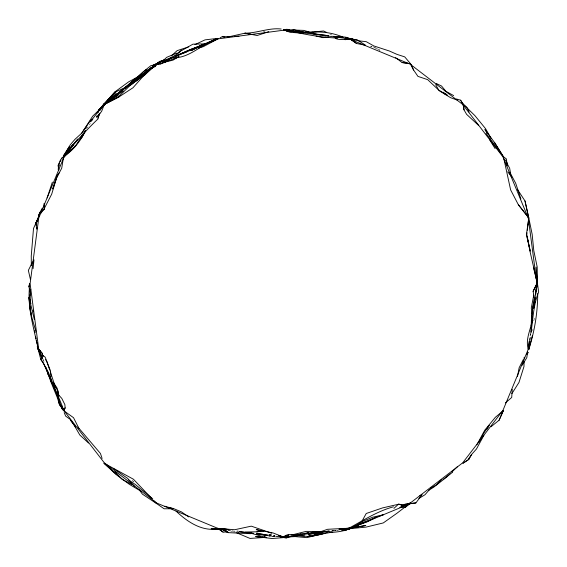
<?xml version="1.0" encoding="UTF-8"?>
<svg xmlns="http://www.w3.org/2000/svg" width="567" height="567" viewBox="0 0 567 567"><rect width="100%" height="100%" fill="white"/><g stroke="black" fill="none" stroke-linecap="round" stroke-linejoin="round"><path stroke-width="0.43" stroke-dasharray="2.83 2.13" d="M529.805 340.526L530.62 333.502M529.422 340.597L530.336 333.694M530.046 339.789L530.854 333.757M532.689 330.618L533.015 328.966M533.76 320.908L534.851 316.719M86.453 129.063L90.366 123.323M336.841 530.946L338.442 530.436M330.27 531.378L335.076 530.18M330.426 531.421L336.394 530.117M335.14 530.145L332.709 530.613L336.16 530.145M263.279 31.851L265.002 31.589M332.758 531.052L338.031 530.634M268.779 536.042L274.839 536.254M238.913 532.215L233.732 532.016L238.998 532.285M274.683 536.538L268.545 535.822L274.69 536.552M236.914 530.875L238.636 531.109M268.843 535.142L274.889 535.95M268.772 535.595L274.825 536.41M230.812 531.18L232.541 531.485M370.343 46.168L372.058 46.501L369.578 45.884M231.974 530.79L238.927 532.137M268.907 534.178L274.896 535.567L268.907 534.178M329.817 33.999L332.149 35.133M379.975 50.236L372.916 46.664L379.826 50.25M133.777 481.865L132.543 480.618L133.585 482.042M43.163 359.705L44.106 362.115M42.539 358.103L43.383 360.584"/><path stroke-width="0.85" d="M30.59 299.709L30.575 301.283L29.81 296.584L30.731 289.241M158.484 63.759L154.671 64.815L156.783 64.191L158.781 62.817L155.521 64.886L159.809 61.349L163.728 60.137L166.712 57.324L176.798 53.085M524.085 361.448L523.972 366.544L518.968 382.456L511.895 393.604M524.142 358.897L524.177 357.196M537.714 293.671C537.7 312.523 534.553 331.39 528.813 349.336L528.99 347.55L528.77 349.272M530.981 332.042L531.123 327.705M531.187 325.975L531.506 316.443L533.944 299.993L534.681 298.405M29.449 287.979C27.556 306.782 33.042 325.089 36.883 343.262M29.527 286.271L29.64 283.72L28.924 286.711L30.625 294.188M512.235 389.281L511.71 397.46L505.367 402.931M531.832 320.235L532.597 308.108L534.206 301.736M535.368 299.433L535.496 297.753M535.758 294.401L536.928 283.642L528.274 218.054L502.964 156.939L462.693 104.456L410.21 64.191L349.095 38.875L345.239 38.301M33.084 268.581L33.97 259.849M304.55 535.957L294.032 535.645L283.521 537.077L278.496 535.383M344.474 38.223L283.507 30.235L217.926 38.875L213.1 40.881M58.238 169.767C58.458 165.025 59.244 159.483 63.589 156.733L61.725 168.179L56.459 178.201L52.738 188.946L57.409 175.168M526.998 232.853L526.786 234.603L529.975 251.287L537.41 283.578L537.19 266.972L533.795 250.671L532.151 234.249L528.784 217.983L527.31 230.23M531.555 324.565L532.533 316.421C532.236 327.584 524.815 337.889 528.274 349.222L502.964 410.345L462.693 462.821L397.063 513.163L383.285 522.937L366.006 527.112L339.165 529.713L344.013 528.416L349.095 528.394L365.835 525.503L346.508 528.756M335.21 37.741C335.338 40.944 357.749 39.158 345.232 38.386M535.843 291.856L536.906 283.635L533.66 308.242L534.483 304.252M531.35 325.926L531.577 324.204M530.953 332.907C533.065 319.186 533.349 304.968 538.65 291.948L537.473 283.663M528.274 349.229L529.372 341.022L528.274 349.229L528.508 347.5M349.088 38.925L345.168 38.783L349.088 38.925L345.076 39.733M528.777 217.99L526.417 234.773L530.244 251.103L527.303 237.077M286.959 30.689L283.507 30.235L286.895 30.802M227.778 531.974L223.044 532.094L217.926 528.394L156.811 503.092L104.328 462.821L59.549 404.973L57.536 398.154L51.271 382.845L45.36 366.367M517.487 376.559L519.138 367.756L523.242 359.669M533.767 295.102L531.272 308.058L532.165 313.934M527.657 351.958L526.793 357.657L522.164 365.29M534.816 302.658L535.142 301.07M223.377 528.664C207.77 528.033 226.793 528.338 228.636 529.833L217.912 528.437L223.27 529.103M28.924 286.711L29.612 283.713M30.533 293.749C27.344 306.258 32.482 319.242 35.863 331.192M99.225 113.861L97.963 118.971C88.289 128.092 79.543 137.944 70.606 147.718L71.57 146.222M38.322 217.834L39.725 212.342L38.315 217.841L39.768 212.703L42.277 208.16M528.791 349.3L532.349 335.777M65.262 154.203L69.528 146.499L64.262 154.415L63.653 156.627C73.228 150.411 80.422 141.233 85.355 131.034M64.262 154.415L63.653 156.634L64.936 154.926L63.695 156.627L65.623 152.792L67.579 151.517L73.136 144.287L64.057 156.939L38.74 218.054L30.108 283.642L38.74 349.229L39.733 351.639M38.301 217.848L39.768 212.703M57.423 174.983L51.682 194.176L44.084 208.904L44.29 203.44L44.488 209.103L41.122 211.675M97.085 115.654L96.588 117.249L101.55 111.515L104.335 104.456L115.725 91.897L126.767 86.786M98.077 112.464L98.814 110.069L103.938 104.193L103.272 105.745M47.132 197.954L52.348 182.184M58.529 167.371L59.365 164.94M36.345 223.263L38.258 218.012L33.503 228.444L31.249 256.078L31.341 265.696M483.864 435.364L476.464 449.007L472.127 453.841L468.675 459.483L463.097 463.161L468.675 459.483L469.547 457.087M36.097 223.207L38.258 218.012M65.127 407.829L64.085 410.331L65.127 407.829L64.886 404.661L61.775 398.374L56.984 393.193L62.2 405.972M217.912 528.437L222.335 528.756M97.871 118.12L99.891 113.457M103.258 105.731L103.938 104.193L99.381 110.041M499.095 420.218L503.305 410.657L499.095 420.218L491.029 426.724M97.474 112.961L98.786 110.041L103.938 104.229L103.244 105.753M103.237 105.717L103.931 104.186L90.373 121.799L92.797 119.488M64.588 154.706L63.695 156.627L65.042 154.919M36.77 228.969L35.764 223.27L38.23 217.976M35.764 223.27L38.23 217.997M533.108 291.325L536.906 283.635L535.928 286.845L536.914 283.642L533.108 291.325L534.468 299.348M32.673 261.812L28.35 270.36L30.384 279.255M149.731 69.096L155.067 66.623L156.506 63.802L153.579 64.766L151.935 67.232L149.723 68.983L152.303 67.664L153.685 66.013M155.067 66.623L156.506 63.816L154.734 65.042L156.492 63.837M478.697 442.806L483.417 433.727L489.158 425.3L487.124 429.169M476.819 444.84L484.785 430.155L495.395 417.262L503.347 410.65M81.556 137.987L85.567 130.623M362.051 521.087L366.232 513.489L382.548 507.912L398.785 504.198L403.477 505.566M468.661 459.426L471.241 454.819M59.308 163.126L58.04 165.373L58.897 170.199M60.159 161.638L61.009 160.142M73.008 144.762L77.828 139.05L67.983 151.828L65.623 152.792L70.308 144.748L75.064 139.234L81.641 133.252L90.004 121.196L92.591 119.155M56.764 176.812L59.443 172.269M81.407 133.734L92.662 116.192L116.37 93.215M82.158 135.591L76.042 145.074L64.057 156.939L71.449 146.733M83.101 134.131L84.511 131.941M69.571 149.078L64.057 156.939L66.162 154.167M410.508 503.539L415.873 502.936L422.124 494.58M40.881 213.227L43.631 209.521M73.533 144.599L67.983 151.828L65.708 152.778M83.788 130.389L86.439 126.944M98.644 111.089L103.952 104.208M70.606 147.718L71.938 146.038M526.594 354.552L528.43 352.383M429.694 489.342L424.995 494.729L418.871 498.492M139.503 75.971L128.645 81.854L115.243 91.641L104.03 104.059L118.872 96.39L130.821 84.731L144.911 74.894L152.842 67.317M115.243 91.641L104.002 104.059L118.227 95.192M115.725 91.897L98.814 110.069L106.405 102.861M441.53 479.703L436.505 484.799L430.36 488.265M127.908 85.823L125.605 88.14L132.508 81.194L138.043 76.942L143.146 71.896L150.886 65.644L153.969 65.035M130.204 83.512L132.508 81.194L126.072 87.006M140.205 77.027C136.966 80.939 131.955 82.449 128.333 85.993L142.232 75.333L137.249 80.365L131.097 83.866L133.904 81.761M450 473.856L446.846 476.904L433.798 487.131L428.617 490.377M451.885 472.035L457.555 466.549M156.783 64.191L159.809 61.349M135.818 79.954L139.028 76.963L145.01 73.207L142.083 75.163L156.783 64.17L160.426 62.668L155.401 65.24M393.916 508.372L398.558 504.12L403.654 505.084M171.468 55.8L177.138 50.633L188.471 46.962M134.854 81.57L131.587 84.533L125.3 87.765L133.628 81.357L128.092 85.638M124.783 88.169L120.282 92.244L124.938 88.154M130.871 83.491L136.123 78.848L150.829 68.083M126.264 86.985L127.596 85.823L126.264 86.921M405.582 507.054L410.224 503.127L405.582 507.054L399.806 507.387L410.21 503.092L408.098 504.176M142.083 75.163L156.804 64.177L160.957 63.802L164.061 61.172L210.3 42.05L186.827 51.193L175.338 56.48M124.938 88.027L109.651 100.409L123.422 91.018M61.456 158.377L63.582 156.74M105.419 102.996L104.037 104.059L106.079 102.464M109.318 99.983L127.809 85.624L119.984 91.84L145.343 70.159L146.832 69.535M442.983 479.476L452.537 472.283M147.824 71.272L149.27 70.251L141.757 75.815M171.503 57.749L164.565 62.462L160.78 63.788M176.996 53.652L181.801 50.066C174.842 57.359 165.21 59.563 156.634 63.731L160.255 62.228L156.634 63.731L160.128 61.668M144.713 72.845L139.099 76.999L141.92 74.915M147.229 71.761L149.27 70.251M138.95 78.26L142.523 75.709L149.596 68.805L145.903 71.137M275.704 536.29L283.5 537.027L286.023 535.34L288.674 534.419L299.39 534.553M281.792 536.85L283.521 537.098L286.023 535.34M119.105 96.808L104.335 104.456L99.813 110.352L104.328 104.47L119.105 96.808L132.962 87.786L144.337 74.901L156.775 64.184L160.957 63.802M178.64 56.473L176.507 57.827L164.543 62.115M419.729 495.941L421.21 495.012M341.795 530.407L344.346 530.634C360.492 522.306 375.737 511.632 393.477 506.799M179.059 56.473L173.013 60.13L161.907 62.902M182.184 50.257L192.936 44.162L206.09 43.843L190.753 49.336L177.627 55.431M220.145 37.776L222.392 36.557L224.83 37.28M156.577 63.688L160.27 61.739M160.893 61.512L164.827 59.542M160.83 61.555L163.728 60.137M404.739 504.332L410.409 503.567L408.07 504.651L410.423 503.567L404.739 504.332L401.046 505.948M194.892 44.651L205.02 39.874L217.749 38.365M344.346 530.634L351.505 527.409M410.373 503.539L349.279 528.891L359.287 524.454L353.099 527.324L362.455 521.427L372.654 517.224L379.238 515.701M202.795 45.544L217.926 38.875L203.291 46.671L198.259 48.181M210.747 42.022L217.905 38.84M360.577 523.674L352.915 526.835L367.161 521.853L376.906 516.898L360.577 523.674L364.397 522.101M175.139 56.034L217.721 38.45C201.441 43.588 189.456 59.28 171.17 57.728M183.368 53.178L187.372 51.512M149.823 68.295L151.311 67.679M406.993 504.417L410.217 503.12M405.221 505.686L410.416 503.574M352.561 527.686L349.272 528.933L353.128 527.466M283.578 537.523L286.207 537.19L283.585 537.523L286.066 536.602L283.606 537.502L286.349 538.133L288.858 536.871L294.096 536.155M310.106 535.595L307.775 536.46L298.809 535.532L293.061 536.297M321.149 531.52L327.528 529.294L339.059 528.699L341.256 529.316M268.772 31.653L257.177 35.494L244.901 33.191L227.232 37.174M339.08 529.188L352.461 527.671L344.105 529.054M318.016 532.817L320.355 532.087L329.243 531.059L325.167 531.598L316.577 534.341L314.168 534.553M345.112 530.18L349.18 528.926L344.176 529.578L349.144 528.898C342.985 531.485 336.146 532.172 329.512 532.512M377.785 516.636L383.349 514.744L380.882 515.318M304.451 533.901L308.59 532.704L295.705 534.922M252.024 533.271L250.423 533.682L228.267 532.64L223.455 530.06L226.375 531.144M256.816 532.044L261.614 530.818L256.305 531.811L245.185 531.995L253.534 533.32M291.566 535.042L306.052 531.399L329.285 531.47L320.851 534.44L312.048 536.212L307.775 536.46L312.566 535.517L321.142 532.611L319.54 532.838M339.803 529.372L344.063 528.437L339.201 529.372M332.723 532.03L318.115 534.773L322.141 533.76L306.867 537.636L295.244 536.609L287.71 536.921M283.571 537.559L285.293 537.325M287.88 536.984L290.474 536.637M283.507 537.034L286.151 536.708L283.5 537.027L279.283 535.843L283.5 537.027L285.775 536.814L283.521 537.077L273.003 532.937L256.241 529.592L263.449 531.477M283.521 29.675L287.072 29.278L292.104 30.873M410.515 503.51L415.873 502.936M328.683 37.117L322.871 37.663L316.003 36.026M308.051 32.617C319.93 31.008 331.95 32.425 343.014 37.11M217.877 528.968L223.235 529.663L217.863 528.933L223.561 528.508L217.827 528.926L223.15 529.911L228.097 532.406M341.433 37.167L333.672 36.323C338.797 38.046 344.396 35.657 349.173 38.343L345.282 37.847M265.909 537.367L250.012 538.423L236.623 532.789M308.802 32.595L312.871 32.34L303.664 32.362L297.172 31.476L303.189 32.567M211.973 528.735L217.728 528.883C201.675 531.612 186.997 521.59 175.954 511.002M222.42 36.812L232.016 36.465M234.632 36.366L238.998 36.21M170.015 508.762L164.111 508.776L156.591 503.574M171.702 508.762L173.389 508.762L164.898 506.232M344.013 528.416L349.066 528.401M288.61 31.114L283.507 30.235M211.151 528.72L217.735 528.912M287.916 29.845L303.671 30.377L311.283 32.61M297.172 31.844L293.678 31.724C308.009 35.119 322.595 37.394 337.379 38.088L335.77 37.606M300.666 31.965L310.277 32.298L323.615 30.979L326.72 32.489M217.877 528.891L219.422 528.954M302.969 534.312L300.063 534.178L301.779 534.468M246.836 532.569L239.288 531.69L244.427 532.236M249.445 532.689L251.181 532.774M260.785 536.928L255.632 536.595L272.203 538.522L283.486 537.608L280.856 537.204M303.281 33.233L290.169 32.333L286.867 31.1L288.603 31.27M246.617 532.597L245.1 532.491L250.954 533.228L266.752 537.686L264.357 536.609M224.107 528.898L234.695 529.727L251.294 526.155L271.806 533.235M319.235 34.665L320.894 34.849M322.552 35.034L328.371 35.678L310.128 33.205L316.747 34.268M358.372 40.789L366.254 41.682L373.816 45.934L389.401 51.016L396.9 54.34L404.732 56.884L410.487 63.695L402.109 62.554L395.56 57.6M267.865 535L256.823 533.512L262.627 534.291M323.062 35.459L325.692 35.813M286.952 30.193L293.763 31.065L286.852 30.767L283.564 29.711L286.952 30.193L283.564 29.711M297.172 31.476L305.528 32.624M402.109 62.554L410.43 63.702M303.664 32.362L305.684 32.645M251.011 34.211L244.901 33.191C257.085 33.169 269.02 27.577 281.175 29.016M365.056 44.878L357.784 40.243L349.286 38.4L356.622 43.517L365.198 45.176M228.501 530.117L230.237 530.457M306.003 31.759L310.305 32.645M288.723 30.171L290.403 30.533L293.975 29.732L304.989 32.525M349.286 38.414L357.784 40.243M168.257 507.387L173.403 508.521L181.518 511.93L188.747 516.92M349.286 38.4L355.034 40.002M355.027 39.995L349.279 38.365L356.622 43.517M456.371 98.977L460.574 100.182L463.019 104.073L460.574 100.182M457.689 100.217L450.673 97.722L439.808 91.117L427.702 79.663L417.936 76.375L413.612 70.053L410.515 63.759L413.612 70.053M436.328 83.526L441.516 86L445.159 90.38M131.615 484.381L122.16 479.391L114.768 471.496M104.08 463.225L133.451 479.25L151.63 498.414M444.904 90.741L453.664 95.617M447.427 95.178L438.752 90.125L435.697 84.731M141.495 491.539L129.418 484.367L116.178 474.6L104.002 463.225L116.221 474.132M113.336 468.491L127.625 478.385L134.613 486.734M156.499 503.517L142.43 494.155L139.305 489.881M128.759 480.008L135.279 484.494L152.721 498.811M63.674 410.65L73.533 417.695L78.969 428.517M42.568 355.289L45.154 357.139L50.498 370.946L50.917 376.743M217.926 528.409L223.044 532.094M70.535 419.651L65.694 416.121L64.177 412.62M226.743 531.655L228.118 532.675M444.726 93.123L446.753 94.661M226.155 530.733L227.445 531.846M88.544 443.033L79.827 435.017L73.923 424.846L70.485 420.076L75.659 427.1M478.626 125.449L466.62 114.357L464.012 109.849L463.083 104.208L464.012 109.849M77.856 426.994L100.437 453.48L102.11 458.427M154.068 500.944L156.499 503.475M443.274 92.201L445.577 94.703M40.732 354.779L42.1 358.72L38.216 349.392L40.455 353.985L38.209 349.4L40.831 359.676L43.68 363.532L56.459 393.37L62.009 408.658L63.603 410.494L61.76 406.092L63.596 410.494L62.703 408.304M42.249 353.376L38.698 349.244L42.249 353.376L42.617 358.542L38.712 349.237L41.157 352.695M62.009 408.658L63.603 410.529M506.884 163.87L506.48 159.015L503.439 156.733L510.612 189.853L518.337 204.701L528.777 217.877M518.337 204.701L528.749 217.863L525.014 200.973L517.465 189.477M486.011 133.33L499.846 151.991M507.791 171.836L511.859 177.166M503.347 156.634L494.552 142.551L484.913 129.524L487.67 133.791M505.169 159.894L506.983 162.538L507.231 165.94M49.272 375.949L47.89 373.802L49.209 376.041M53.404 382.399L57.083 388.126L57.699 392.336M42.078 354.084L43.383 356.154M45.566 359.613L46.877 361.689L49.79 370.159M494.552 142.551L503.319 156.627M489.775 140.006L495.111 148.604M49.882 376.828L50.761 378.352M53.383 382.909L57.756 390.5L58.699 395.05M491.086 138.504L485.565 128.674L474.94 115.668L463.111 104.108L466.924 107.432L469.115 111.997M40.859 358.925L48.223 372.08L57.125 393.711M506.579 162.58L509.655 168.215L510.732 174.367M60.506 405.086L61.952 407.779M510.109 172.807L515.701 183.297L520.889 198.918M39.307 351.852L38.265 349.414L39.286 351.831M45.31 366.296L48.649 374.333M49.974 377.622L51.434 381.761L49.449 376.07L51.221 380.875L51.101 379.224M38.28 349.244L37.28 346.324L38.265 349.258L36.331 340.313M31.575 313.927L30.49 310.709L29.938 305.691M50.293 371.661L55.559 387.785M30.923 303.664L29.342 298.759L34.303 319.419M33.042 310.192L33.573 311.829M37.45 346.288L38.23 349.3M533.49 267.511L537.431 283.592L536.063 267.057M525.014 200.973L528.713 217.848M34.948 332.538L34.594 330.894L34.892 332.638M57.756 390.5L58.862 395.915M35.693 336.904L36.012 338.605M58.94 401.67L59.549 404.973L59.053 401.606M29.753 304.018L29.023 297.335L29.654 304.819M36.416 224.078L36.55 225.701M36.692 227.332L36.827 228.955M537.551 286.994L537.417 283.698L537.481 286.215M44.269 203.305L44.488 209.103M64.099 408.226L64.085 410.331L64.099 408.226M288.582 534.986L286.172 536.8L288.582 534.986M156.506 63.78L154.217 65.51L156.513 63.809M198.422 46.848L191.249 50.598L202.44 44.793L198.422 46.848M349.166 528.919L345.849 529.734L349.18 528.926M312.162 532.314L303.48 534.383L321.064 532.094L312.162 532.314M317.031 533.136L308.264 534.263L317.031 533.136M267.794 535.503L256.787 534.008L267.794 535.503M40.583 352.079L38.698 349.244L40.583 352.079M64.064 410.338L63.135 408.127L64.057 410.345"/></g></svg>
